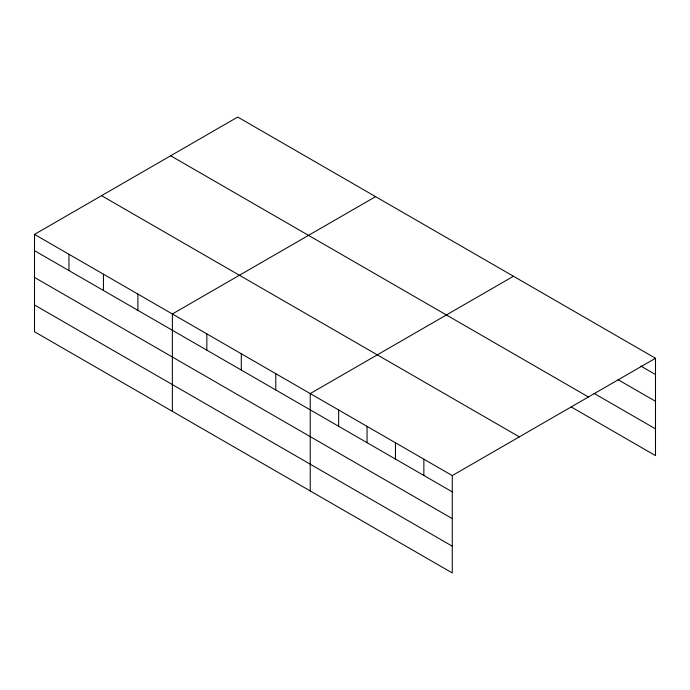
<?xml version="1.0" encoding="UTF-8"?>
<svg xmlns="http://www.w3.org/2000/svg" width="690" height="690" viewBox="0 0 690 690"><rect width="100%" height="100%" fill="white"/><g stroke="black" fill="none" stroke-linecap="round" stroke-linejoin="round"><path stroke-width="1.03" d="M452.278 518.63L452.278 475.582L34.5 234.384L34.5 331.743L452.278 572.95L452.278 518.63L34.5 277.423M571.191 406.945L655.5 455.616L655.5 358.257L237.722 117.05L34.5 234.384M375.584 196.65L172.371 313.976L172.371 411.344M513.455 276.25L310.233 393.576L310.233 490.935M452.278 475.582L655.5 358.257M640.837 366.079L655.5 374.541M617.93 379.603L655.5 401.295M594.099 393.412L655.5 428.861M170.654 155.768L588.441 396.974M101.559 195.667L519.346 436.865M34.5 250.668L452.278 491.875M34.5 304.989L452.278 546.195M423.867 459.178L423.867 475.47M395.456 442.782L395.456 459.066M367.054 426.377L367.054 442.67M338.643 409.981L338.643 426.265M275.767 373.678L275.767 389.962M241.302 353.78L241.302 370.064M206.836 333.874L206.836 350.166M137.897 294.078L137.897 310.371M103.431 274.18L103.431 290.464M68.965 254.282L68.965 270.566"/></g></svg>
